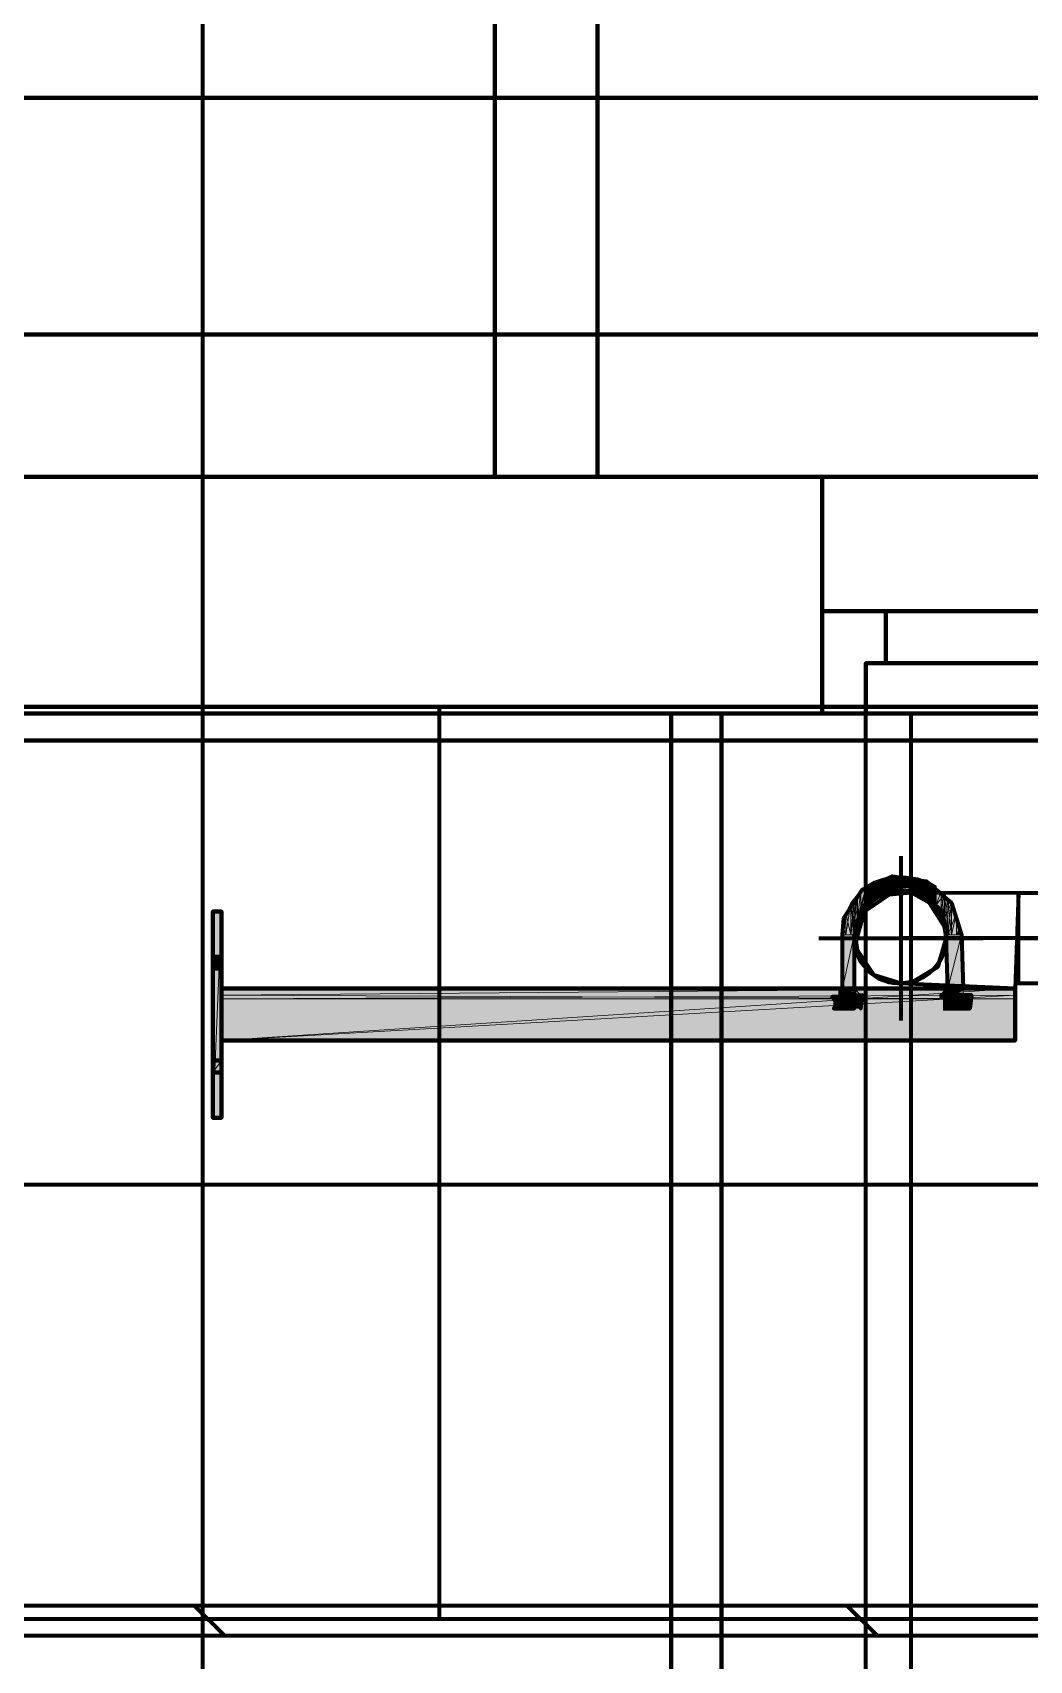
# Model space of a CAD drawing. Extents: x 0 to 1153, y 0 to 816.
# Drawn here: x 631.45 to 637.74, y 382.91 to 393.18 of the extents above; entities that cross this region are included whole.
import ezdxf

# ---------------------------------------------------------------- set-up
doc = ezdxf.new("R2010")
doc.units = 0
doc.header["$MEASUREMENT"] = 0
for name, color, linetype in [('Arch', 7, 'Continuous'), ('Hatch', 7, 'Continuous'), ('PIPE', 7, 'Continuous')]:
    doc.layers.add(name, color=color, linetype=linetype)

msp = doc.modelspace()

# ---------------------------------------------------------------- hatches: boundary and pattern name
at = {"layer": 'Hatch', "linetype": 'Continuous', "lineweight": 0}
for points in [[(636.672, 387.763), (636.672, 387.646), (636.704, 387.678), (636.704, 387.784)], [(636.672, 387.763), (636.672, 387.646), (636.704, 387.678), (636.704, 387.784)], [(636.704, 387.795), (636.704, 387.689), (636.746, 387.72), (636.746, 387.816)], [(636.704, 387.795), (636.704, 387.689), (636.746, 387.72), (636.746, 387.816)], [(636.746, 387.816), (636.746, 387.72), (636.757, 387.731), (636.757, 387.826)], [(636.746, 387.816), (636.746, 387.72), (636.757, 387.731), (636.757, 387.826)], [(636.757, 387.826), (636.757, 387.731), (636.799, 387.752), (636.799, 387.837)], [(636.757, 387.826), (636.757, 387.731), (636.799, 387.752), (636.799, 387.837)], [(636.799, 387.837), (636.799, 387.752), (636.82, 387.763), (636.82, 387.847)], [(636.799, 387.837), (636.799, 387.752), (636.82, 387.763), (636.82, 387.847)], [(636.82, 387.847), (636.82, 387.763), (636.841, 387.773), (636.841, 387.847)], [(636.82, 387.847), (636.82, 387.763), (636.841, 387.773), (636.841, 387.847)], [(636.841, 387.847), (636.841, 387.773), (636.894, 387.784), (636.894, 387.858)], [(636.841, 387.847), (636.841, 387.773), (636.894, 387.784), (636.894, 387.858)], [(636.894, 387.858), (636.894, 387.784), (636.905, 387.784), (636.905, 387.858)], [(636.894, 387.858), (636.894, 387.784), (636.905, 387.784), (636.905, 387.858)], [(636.958, 387.858), (636.958, 387.784), (637.011, 387.773), (637.011, 387.847)], [(636.958, 387.858), (636.958, 387.784), (637.011, 387.773), (637.011, 387.847)], [(637.011, 387.847), (637.011, 387.773), (637.032, 387.763), (637.032, 387.847)], [(637.011, 387.847), (637.011, 387.773), (637.032, 387.763), (637.032, 387.847)], [(637.032, 387.847), (637.032, 387.763), (637.064, 387.752), (637.064, 387.837)], [(637.032, 387.847), (637.032, 387.763), (637.064, 387.752), (637.064, 387.837)], [(637.064, 387.837), (637.064, 387.752), (637.095, 387.731), (637.095, 387.826)], [(637.064, 387.837), (637.064, 387.752), (637.095, 387.731), (637.095, 387.826)], [(637.095, 387.826), (637.095, 387.731), (637.106, 387.72), (637.106, 387.816)], [(637.095, 387.826), (637.095, 387.731), (637.106, 387.72), (637.106, 387.816)], [(637.106, 387.816), (637.106, 387.72), (637.148, 387.689), (637.148, 387.795)], [(637.106, 387.816), (637.106, 387.72), (637.148, 387.689), (637.148, 387.795)], [(637.148, 387.784), (637.148, 387.678), (637.18, 387.646), (637.18, 387.763)], [(637.148, 387.784), (637.148, 387.678), (637.18, 387.646), (637.18, 387.763)], [(636.577, 387.625), (636.577, 387.488), (636.609, 387.488), (636.609, 387.689)], [(636.577, 387.625), (636.577, 387.488), (636.609, 387.488), (636.609, 387.689)], [(636.609, 387.689), (636.609, 387.488), (636.63, 387.488), (636.63, 387.71)], [(636.609, 387.689), (636.609, 387.488), (636.63, 387.488), (636.63, 387.71)], [(636.651, 387.742), (636.651, 387.593), (636.672, 387.646), (636.672, 387.763)], [(636.651, 387.742), (636.651, 387.593), (636.672, 387.646), (636.672, 387.763)], [(637.201, 387.742), (637.201, 387.593), (637.222, 387.541), (637.222, 387.72)], [(637.201, 387.742), (637.201, 387.593), (637.222, 387.541), (637.222, 387.72)], [(637.222, 387.71), (637.222, 387.488), (637.244, 387.488), (637.244, 387.689)], [(637.222, 387.71), (637.222, 387.488), (637.244, 387.488), (637.244, 387.689)], [(637.244, 387.689), (637.244, 387.488), (637.275, 387.488), (637.275, 387.625)], [(637.244, 387.689), (637.244, 387.488), (637.275, 387.488), (637.275, 387.625)], [(636.556, 387.551), (636.556, 387.488), (636.577, 387.488), (636.577, 387.625)], [(636.556, 387.551), (636.556, 387.488), (636.577, 387.488), (636.577, 387.625)], [(637.275, 387.488), (637.275, 387.625), (637.297, 387.551)], [(637.275, 387.488), (637.275, 387.625), (637.297, 387.551)], [(636.556, 387.488), (636.556, 387.149), (636.63, 387.149), (636.63, 387.488)], [(637.275, 387.488), (637.307, 387.488), (637.297, 387.551)], [(637.275, 387.488), (637.307, 387.488), (637.297, 387.551)], [(632.64, 387.107), (632.64, 387.085), (637.646, 387.085), (637.646, 387.107)], [(636.503, 387.096), (636.503, 387.022), (636.545, 387.022), (636.545, 387.096)], [(636.545, 387.107), (636.545, 387.096), (636.63, 387.096), (636.63, 387.107)], [(636.545, 387.096), (636.545, 387.022), (636.63, 387.022), (636.63, 387.096)], [(637.191, 387.096), (637.191, 387.022), (637.233, 387.022), (637.233, 387.096)], [(637.233, 387.107), (637.233, 387.096), (637.318, 387.096), (637.318, 387.107)], [(637.233, 387.096), (637.233, 387.022), (637.318, 387.022), (637.318, 387.096)]]:
    msp.add_hatch(color=3, dxfattribs=at).paths.add_polyline_path(points, flags=0)
h = msp.add_hatch(color=3, dxfattribs=at)
h.paths.add_polyline_path([(636.905, 387.858), (636.905, 387.784), (636.958, 387.858)], flags=0)
h.paths.add_polyline_path([(636.905, 387.784), (636.958, 387.858), (636.958, 387.784)], flags=0)
h.paths.add_polyline_path([(636.958, 387.858), (636.958, 387.784)], flags=0)
h.paths.add_polyline_path([(636.958, 387.784), (636.958, 387.858)], flags=0)
h = msp.add_hatch(color=3, dxfattribs=at)
h.paths.add_polyline_path([(636.905, 387.858), (636.905, 387.784), (636.958, 387.858)], flags=0)
h.paths.add_polyline_path([(636.905, 387.784), (636.958, 387.858), (636.958, 387.784)], flags=0)
h.paths.add_polyline_path([(636.958, 387.858), (636.958, 387.784)], flags=0)
h.paths.add_polyline_path([(636.958, 387.784), (636.958, 387.858)], flags=0)
h = msp.add_hatch(color=3, dxfattribs=at)
h.paths.add_polyline_path([(636.63, 387.72), (636.63, 387.541), (636.651, 387.742)], flags=0)
h.paths.add_polyline_path([(636.63, 387.541), (636.651, 387.742), (636.651, 387.593)], flags=0)
h.paths.add_polyline_path([(636.651, 387.742), (636.651, 387.593)], flags=0)
h.paths.add_polyline_path([(636.651, 387.593), (636.651, 387.742)], flags=0)
h = msp.add_hatch(color=3, dxfattribs=at)
h.paths.add_polyline_path([(636.63, 387.72), (636.63, 387.541), (636.651, 387.742)], flags=0)
h.paths.add_polyline_path([(636.63, 387.541), (636.651, 387.742), (636.651, 387.593)], flags=0)
h.paths.add_polyline_path([(636.651, 387.742), (636.651, 387.593)], flags=0)
h.paths.add_polyline_path([(636.651, 387.593), (636.651, 387.742)], flags=0)
h = msp.add_hatch(color=3, dxfattribs=at)
h.paths.add_polyline_path([(637.18, 387.763), (637.18, 387.646), (637.201, 387.742)], flags=0)
h.paths.add_polyline_path([(637.18, 387.646), (637.201, 387.742), (637.201, 387.593)], flags=0)
h.paths.add_polyline_path([(637.201, 387.742), (637.201, 387.593)], flags=0)
h.paths.add_polyline_path([(637.201, 387.593), (637.201, 387.742)], flags=0)
h = msp.add_hatch(color=3, dxfattribs=at)
h.paths.add_polyline_path([(637.18, 387.763), (637.18, 387.646), (637.201, 387.742)], flags=0)
h.paths.add_polyline_path([(637.18, 387.646), (637.201, 387.742), (637.201, 387.593)], flags=0)
h.paths.add_polyline_path([(637.201, 387.742), (637.201, 387.593)], flags=0)
h.paths.add_polyline_path([(637.201, 387.593), (637.201, 387.742)], flags=0)
at = {"layer": 'Hatch', "linetype": 'Continuous', "lineweight": 211}
for points in [[(632.587, 387.636), (632.587, 386.334), (632.64, 386.334), (632.64, 387.636)], [(636.556, 387.488), (636.556, 387.149), (636.63, 387.149), (636.63, 387.488)], [(637.222, 387.488), (637.222, 387.149), (637.307, 387.149), (637.307, 387.488)], [(637.222, 387.488), (637.222, 387.149), (637.307, 387.149), (637.307, 387.488)], [(632.587, 387.35), (632.587, 387.276), (632.64, 387.276), (632.64, 387.35)], [(632.587, 387.35), (632.587, 387.276), (632.64, 387.276), (632.64, 387.35)], [(632.587, 387.35), (632.587, 387.276), (632.64, 387.276), (632.64, 387.35)], [(632.587, 387.35), (632.587, 387.276), (632.64, 387.276), (632.64, 387.35)], [(632.64, 387.149), (632.64, 386.821), (637.646, 386.821), (637.646, 387.149)], [(636.492, 387.107), (636.492, 387.096), (636.683, 387.096), (636.683, 387.107)], [(636.492, 387.107), (636.492, 387.096), (636.683, 387.096), (636.683, 387.107)], [(636.545, 387.107), (636.545, 387.096), (636.63, 387.096), (636.63, 387.107)], [(636.63, 387.096), (636.63, 387.022), (636.672, 387.022), (636.672, 387.096)], [(637.18, 387.107), (637.18, 387.096), (637.371, 387.096), (637.371, 387.107)], [(637.18, 387.107), (637.18, 387.096), (637.371, 387.096), (637.371, 387.107)], [(637.233, 387.107), (637.233, 387.096), (637.318, 387.096), (637.318, 387.107)], [(637.318, 387.096), (637.318, 387.022), (637.36, 387.022), (637.36, 387.096)]]:
    msp.add_hatch(color=3, dxfattribs=at).paths.add_polyline_path(points, flags=0)
h = msp.add_hatch(color=3, dxfattribs=at)
h.paths.add_polyline_path([(636.63, 387.149), (636.545, 387.149), (636.545, 387.107)], flags=0)
h.paths.add_polyline_path([(636.545, 387.149), (636.545, 387.107), (636.63, 387.149)], flags=0)
h.paths.add_polyline_path([(636.545, 387.107), (636.63, 387.149), (636.63, 387.107)], flags=0)
h.paths.add_polyline_path([(636.63, 387.149), (636.63, 387.107), (636.545, 387.107)], flags=0)
at = {"layer": 'Hatch', "linetype": 'Continuous', "lineweight": 0}
h = msp.add_hatch(color=3, dxfattribs=at)
h.paths.add_polyline_path([(637.318, 387.149), (637.222, 387.149), (637.222, 387.107)], flags=0)
h.paths.add_polyline_path([(637.222, 387.149), (637.222, 387.107), (637.318, 387.149)], flags=0)
h.paths.add_polyline_path([(637.222, 387.107), (637.318, 387.149), (637.318, 387.107)], flags=0)
h.paths.add_polyline_path([(637.318, 387.149), (637.318, 387.107), (637.222, 387.107)], flags=0)
h = msp.add_hatch(color=3, dxfattribs=at)
h.paths.add_polyline_path([(632.64, 386.694), (632.587, 386.694), (632.587, 386.62)], flags=0)
h.paths.add_polyline_path([(632.587, 386.694), (632.587, 386.62), (632.64, 386.694)], flags=0)
h.paths.add_polyline_path([(632.587, 386.62), (632.64, 386.694), (632.64, 386.62)], flags=0)
h.paths.add_polyline_path([(632.64, 386.694), (632.64, 386.62), (632.587, 386.62)], flags=0)
h = msp.add_hatch(color=3, dxfattribs=at)
h.paths.add_polyline_path([(632.64, 386.694), (632.587, 386.694), (632.587, 386.62)], flags=0)
h.paths.add_polyline_path([(632.587, 386.694), (632.587, 386.62), (632.64, 386.694)], flags=0)
h.paths.add_polyline_path([(632.587, 386.62), (632.64, 386.694), (632.64, 386.62)], flags=0)
h.paths.add_polyline_path([(632.64, 386.694), (632.64, 386.62), (632.587, 386.62)], flags=0)

# ---------------------------------------------------------------- linework, layer by layer
at = {"layer": 'Arch', "color": 11, "linetype": 'Continuous', "lineweight": 211}
for p, q in [((632.523, 361.77), (632.523, 717.391)), ((634.016, 383.17), (634.016, 388.927)), ((917.988, 385.911), (110.871, 385.911)), ((632.661, 383.064), (632.471, 383.254)), ((636.778, 383.064), (636.587, 383.254))]:
    msp.add_line(p, q, dxfattribs=at)
for points in [[(113.961, 576.972), (487.701, 576.972), (487.701, 638.81), (487.892, 638.81), (683.154, 638.81), (683.154, 638.609), (683.154, 383.254), (870.49, 383.254), (870.49, 383.053), (683.154, 383.053), (682.964, 383.064), (487.892, 383.064), (487.701, 383.064), (487.701, 454.3), (113.961, 454.3)], [(486.77, 638.799), (492.315, 633.254), (678, 633.254), (678, 388.715), (683.546, 383.17), (486.77, 383.17)], [(486.77, 638.799), (683.546, 638.799), (683.546, 383.17), (683.546, 638.799), (677.799, 633.053), (492.517, 633.053), (492.517, 388.927), (486.77, 383.17), (492.315, 388.715), (678, 388.715), (492.315, 388.715), (492.315, 633.254), (678, 633.254), (683.546, 638.799), (486.77, 638.799), (492.517, 633.053), (492.517, 388.927)], [(683.154, 383.254), (683.059, 383.254), (682.964, 383.254), (487.892, 383.254), (487.892, 638.609), (682.964, 638.609), (682.964, 383.254)], [(677.799, 388.927), (492.517, 388.927), (677.799, 388.927), (677.799, 633.053), (677.799, 388.927), (683.546, 383.17), (486.77, 383.17)], [(530.902, 392.769), (674.56, 392.769), (530.902, 392.769), (530.902, 391.276)], [(496.327, 388.885), (680.413, 388.885), (636.429, 388.885), (636.429, 390.377), (636.429, 388.885), (496.327, 388.885)], [(636.704, 381.963), (636.704, 388.885), (636.704, 389.202), (643.911, 389.202), (643.784, 389.202), (643.784, 389.53), (644.186, 389.53), (644.186, 388.885), (644.186, 390.377), (644.186, 388.885), (644.186, 389.53), (636.429, 389.53), (636.429, 388.885), (636.429, 389.53), (636.831, 389.53), (643.784, 389.53), (643.784, 389.202), (636.831, 389.202), (636.831, 389.53), (636.831, 389.202), (636.704, 389.202), (636.704, 388.885), (643.911, 388.885)], [(636.429, 389.53), (636.429, 389.53), (636.429, 389.53)], [(636.831, 389.202), (636.831, 389.202), (636.831, 389.202)], [(635.476, 365.601), (635.476, 379.19), (635.476, 388.885), (635.476, 379.19), (635.794, 379.19), (635.794, 388.885), (635.476, 388.885), (635.794, 388.885), (635.794, 379.19), (635.476, 379.19), (635.794, 379.19), (635.794, 365.601)], [(635.476, 365.601), (635.476, 379.19), (645.171, 379.19), (635.476, 379.19), (635.476, 388.885), (645.171, 388.885), (645.171, 379.19), (645.171, 365.601)]]:
    msp.add_lwpolyline(points, dxfattribs=at)
for points in [[(680.413, 571.108), (495.131, 571.108), (495.131, 427.429), (530.892, 427.429), (530.892, 390.377), (680.413, 390.377), (680.413, 438.446), (651.859, 438.446), (651.859, 484.897), (680.413, 484.897), (680.413, 571.108), (495.131, 571.108), (495.131, 427.429), (530.892, 427.429), (530.892, 390.377), (680.413, 390.377), (680.413, 438.446), (653.267, 438.446), (680.413, 438.446), (651.859, 438.446), (651.859, 484.897), (680.413, 484.897), (680.413, 571.108), (494.39, 571.108)], [(681.905, 390.377), (681.905, 484.897), (681.905, 390.377), (680.413, 390.377), (680.413, 388.885), (680.413, 390.377), (496.327, 390.377), (622.533, 390.377), (680.413, 390.377)], [(634.365, 390.377), (635.011, 390.377), (635.011, 436.615), (635.011, 390.377), (634.365, 390.377), (634.365, 436.615)], [(674.56, 391.276), (530.902, 391.276), (674.56, 391.276), (676.053, 391.276)]]:
    msp.add_lwpolyline(points, close=True, dxfattribs=at)
msp.add_lwpolyline([(636.99, 381.963), (636.99, 388.885), (636.704, 388.885), (636.429, 388.885), (644.186, 388.885), (643.911, 388.885), (643.911, 389.202), (643.911, 388.885, -0.414212), (636.99, 381.963)], format="xyb", dxfattribs=at)
for p in [(636.429, 389.53), (636.831, 389.202)]:
    msp.add_point(p, dxfattribs=at)
at = {"layer": 'Hatch', "color": 3, "linetype": 'Continuous', "lineweight": 0}
msp.add_line((637.646, 387.107), (637.646, 387.085), dxfattribs=at)
at = {"layer": 'Hatch', "color": 3, "linetype": 'Continuous', "lineweight": 211}
msp.add_lwpolyline([(632.64, 387.149), (637.646, 387.149), (632.64, 387.149), (632.64, 386.821), (632.64, 387.149), (637.646, 387.149), (637.646, 386.821), (637.646, 387.149), (636.921, 387.181), (636.851, 387.189), (636.787, 387.213), (636.731, 387.251), (636.686, 387.3), (636.653, 387.358), (636.634, 387.424), (636.634, 387.519), (636.653, 387.585), (636.686, 387.644), (636.731, 387.693), (636.787, 387.73), (636.851, 387.754), (636.991, 387.754), (637.055, 387.73), (637.11, 387.693), (637.168, 387.625), (637.197, 387.564), (637.211, 387.496), (637.197, 387.564), (637.168, 387.625), (637.11, 387.693), (637.055, 387.73), (636.991, 387.754), (636.852, 387.742), (636.693, 387.636), (636.634, 387.424), (636.653, 387.358), (636.686, 387.3), (636.749, 387.237), (636.808, 387.204), (636.874, 387.184), (636.926, 387.181), (637, 387.191), (637.159, 387.286), (637.212, 387.466), (637.201, 387.541), (637.106, 387.689), (636.991, 387.754), (637.667, 387.752), (637.646, 387.149), (636.926, 387.181), (636.757, 387.234), (636.651, 387.392), (636.63, 387.488), (636.63, 387.149), (636.63, 387.096), (636.672, 387.022), (636.683, 387.107), (636.492, 387.096), (636.545, 387.022), (636.545, 387.096), (636.556, 387.149), (636.556, 387.488), (636.566, 387.593), (636.683, 387.773), (636.873, 387.858), (637.085, 387.826), (637.244, 387.689), (637.307, 387.488), (637.318, 387.149), (637.191, 387.096), (637.371, 387.096), (637.18, 387.096), (637.371, 387.107), (637.18, 387.107), (637.371, 387.107), (637.36, 387.022), (637.233, 387.022), (637.191, 387.096), (637.233, 387.022), (637.233, 387.096), (637.222, 387.149), (637.18, 387.096), (637.222, 387.149), (637.211, 387.472, -0.414182), (636.921, 387.181, 0.414182), (637.211, 387.472), (637.159, 387.286), (637, 387.191), (636.926, 387.181), (636.757, 387.234), (636.651, 387.392), (636.64, 387.466), (636.634, 387.519), (636.693, 387.636), (636.852, 387.742), (636.991, 387.754), (637.106, 387.689), (637.201, 387.541), (637.212, 387.466), (637.208, 387.519), (637.189, 387.585), (637.156, 387.644), (637.11, 387.693), (637.055, 387.73), (636.991, 387.754), (637.667, 387.752)], format="xyb", dxfattribs=at)
at = {"layer": 'Hatch', "color": 3, "linetype": 'Continuous', "lineweight": 0}
for points in [[(637.318, 387.096), (637.307, 387.488), (637.222, 387.149), (637.307, 387.488), (637.222, 387.149), (637.222, 387.488), (637.222, 387.149), (637.307, 387.488), (637.297, 387.551), (637.307, 387.488), (637.297, 387.551), (637.307, 387.488), (637.222, 387.488), (637.222, 387.541), (637.222, 387.72), (637.222, 387.541), (637.201, 387.593), (637.201, 387.742), (637.201, 387.593), (637.18, 387.763), (637.201, 387.593), (637.148, 387.678), (637.148, 387.795), (637.148, 387.678), (637.148, 387.795), (637.095, 387.826), (637.032, 387.847), (637.011, 387.773), (637.011, 387.847), (637.011, 387.773), (637.011, 387.847), (636.958, 387.784), (636.958, 387.858), (636.905, 387.784), (636.905, 387.858), (636.894, 387.784), (636.905, 387.858), (636.894, 387.784), (636.894, 387.858), (636.841, 387.773), (636.841, 387.847), (636.82, 387.763), (636.841, 387.847), (636.82, 387.763), (636.82, 387.847), (636.799, 387.752), (636.82, 387.847), (636.799, 387.752), (636.799, 387.837), (636.757, 387.731), (636.757, 387.826), (636.746, 387.72), (636.757, 387.826), (636.746, 387.72), (636.746, 387.816), (636.704, 387.689), (636.704, 387.795), (636.704, 387.678), (636.704, 387.784), (636.704, 387.678), (636.704, 387.784), (636.672, 387.646), (636.672, 387.763), (636.672, 387.646), (636.746, 387.816), (636.757, 387.731), (636.82, 387.847), (636.757, 387.826), (636.704, 387.795), (636.757, 387.826), (636.82, 387.847), (636.841, 387.773), (636.894, 387.858), (636.905, 387.784), (636.958, 387.858), (636.958, 387.784), (637.011, 387.847), (637.095, 387.826), (637.148, 387.784), (637.201, 387.742), (637.244, 387.689), (637.275, 387.625), (637.222, 387.71), (637.222, 387.488), (637.222, 387.541), (637.201, 387.742), (637.222, 387.541), (637.201, 387.593), (637.201, 387.742), (637.201, 387.593), (637.18, 387.763), (637.201, 387.593), (637.148, 387.678), (637.148, 387.795), (637.148, 387.689), (637.095, 387.731), (637.011, 387.773), (636.958, 387.784), (636.958, 387.858), (636.958, 387.784), (636.958, 387.858), (636.958, 387.784), (636.894, 387.784), (636.82, 387.763), (636.757, 387.731), (636.704, 387.689), (636.704, 387.784), (636.672, 387.646), (636.672, 387.763), (636.651, 387.593), (636.651, 387.742), (636.651, 387.593), (636.63, 387.72), (636.63, 387.541), (636.651, 387.742), (636.63, 387.541), (636.609, 387.689), (636.63, 387.488), (636.63, 387.71), (636.63, 387.488), (636.63, 387.71), (636.609, 387.488), (636.609, 387.689), (636.577, 387.488), (636.577, 387.625), (636.556, 387.488), (636.577, 387.625), (636.556, 387.488), (636.556, 387.551), (636.577, 387.488), (636.609, 387.689), (636.63, 387.488), (636.556, 387.488), (636.609, 387.488), (636.651, 387.742), (636.746, 387.816), (636.799, 387.837), (636.894, 387.858), (636.958, 387.858), (637.011, 387.847), (637.064, 387.837), (637.148, 387.795), (637.148, 387.689), (637.095, 387.731), (637.011, 387.773), (636.958, 387.784), (636.958, 387.858), (636.958, 387.784), (636.958, 387.858), (636.958, 387.784), (636.894, 387.784), (636.82, 387.763), (636.757, 387.731), (636.704, 387.689), (636.704, 387.784), (636.672, 387.646), (636.651, 387.593), (636.651, 387.742), (636.651, 387.593), (636.63, 387.72), (636.63, 387.488), (636.63, 387.71), (636.609, 387.488), (636.556, 387.488), (636.556, 387.551), (636.556, 387.488), (636.556, 387.551), (636.577, 387.625), (636.609, 387.689), (636.651, 387.742), (636.651, 387.593), (636.704, 387.678), (636.704, 387.784), (636.651, 387.742), (636.651, 387.593), (636.651, 387.742), (636.651, 387.593), (636.63, 387.541), (636.651, 387.593), (636.63, 387.72), (636.63, 387.488), (636.63, 387.71), (636.609, 387.488), (636.556, 387.488), (636.556, 387.551), (636.556, 387.488), (636.556, 387.551), (636.577, 387.625), (636.609, 387.689), (636.651, 387.742), (636.704, 387.795), (636.757, 387.826), (636.841, 387.847), (636.905, 387.858), (636.958, 387.858), (637.032, 387.847), (637.095, 387.826), (637.148, 387.784), (637.222, 387.72), (637.244, 387.488), (637.307, 387.488), (637.222, 387.488), (637.307, 387.488), (637.318, 387.096), (637.222, 387.107), (637.318, 387.096), (637.222, 387.107), (637.318, 387.096), (637.18, 387.096), (637.318, 387.096), (637.18, 387.096), (637.222, 387.149), (637.318, 387.096), (637.233, 387.096), (637.318, 387.096), (637.233, 387.096), (637.318, 387.096), (637.233, 387.096), (637.18, 387.096), (637.222, 387.149), (637.318, 387.096), (637.222, 387.107), (637.318, 387.096), (637.222, 387.107), (637.318, 387.096), (637.233, 387.107), (637.318, 387.096), (637.233, 387.107), (637.318, 387.096), (637.18, 387.096), (637.318, 387.096), (637.18, 387.096), (637.318, 387.096), (637.18, 387.107), (637.233, 387.022), (637.318, 387.022), (637.318, 387.096), (637.318, 387.022), (637.318, 387.096), (637.318, 387.096), (637.36, 387.022), (637.318, 387.096), (637.233, 387.022), (637.233, 387.096), (637.233, 387.022), (637.233, 387.096), (637.233, 387.022), (637.318, 387.096)], [(636.63, 387.149), (636.63, 387.488), (636.556, 387.149), (636.63, 387.488), (636.556, 387.149), (636.556, 387.488), (636.556, 387.149), (636.63, 387.488), (636.63, 387.149), (636.545, 387.107), (636.63, 387.149), (636.545, 387.107), (636.63, 387.149), (636.683, 387.096), (636.545, 387.022), (636.545, 387.096), (636.503, 387.022), (636.545, 387.096), (636.545, 387.022), (636.683, 387.096), (636.63, 387.022), (636.683, 387.096), (636.63, 387.022), (636.683, 387.096)]]:
    msp.add_lwpolyline(points, dxfattribs=at)
for points in [[(637.244, 387.689), (637.244, 387.488), (637.244, 387.689), (637.222, 387.488), (637.222, 387.71), (637.244, 387.488), (637.275, 387.625), (637.297, 387.551), (637.297, 387.488), (637.297, 387.551), (637.297, 387.488), (637.275, 387.488), (637.275, 387.625), (637.244, 387.488), (637.275, 387.625), (637.222, 387.488), (637.222, 387.71), (637.222, 387.541), (637.222, 387.72), (637.201, 387.593), (637.201, 387.742), (637.18, 387.646), (637.18, 387.763), (637.18, 387.646), (637.18, 387.763), (637.148, 387.678), (637.148, 387.784), (637.148, 387.689), (637.148, 387.795), (637.106, 387.72), (637.148, 387.795), (637.106, 387.72), (637.106, 387.816), (637.095, 387.731), (637.095, 387.826), (637.095, 387.731), (637.095, 387.826), (637.064, 387.752), (637.064, 387.837), (637.064, 387.752), (637.064, 387.837), (637.032, 387.763), (637.032, 387.847), (637.011, 387.773), (637.032, 387.847), (637.011, 387.773), (637.011, 387.847), (636.958, 387.784), (636.958, 387.858), (636.905, 387.784), (636.905, 387.858), (636.894, 387.784), (636.905, 387.858), (636.894, 387.784), (636.894, 387.858), (636.841, 387.773), (636.841, 387.847), (636.82, 387.763), (636.841, 387.847), (636.82, 387.763), (636.82, 387.847), (636.799, 387.752), (636.82, 387.847), (636.799, 387.752), (636.799, 387.837), (636.757, 387.731), (636.757, 387.826), (636.757, 387.731), (636.757, 387.826), (636.746, 387.72), (636.746, 387.816), (636.704, 387.689), (636.746, 387.816), (636.704, 387.689), (636.704, 387.795), (636.704, 387.678), (636.704, 387.784), (636.672, 387.646), (636.672, 387.763), (636.672, 387.646), (636.672, 387.763), (636.651, 387.593), (636.651, 387.742), (636.63, 387.541), (636.63, 387.72), (636.63, 387.488), (636.63, 387.71), (636.609, 387.488), (636.609, 387.689), (636.577, 387.488), (636.609, 387.689), (636.577, 387.488), (636.577, 387.625), (636.556, 387.488), (636.577, 387.625), (636.609, 387.488), (636.651, 387.742), (636.651, 387.593), (636.704, 387.784), (636.746, 387.72), (636.799, 387.837), (636.841, 387.773), (636.894, 387.858), (636.905, 387.784), (636.958, 387.858), (636.958, 387.784), (637.011, 387.847), (637.032, 387.763), (637.106, 387.816), (637.148, 387.678), (637.201, 387.742), (637.201, 387.593), (637.244, 387.689), (637.244, 387.488), (637.244, 387.689), (637.222, 387.488), (637.222, 387.71), (637.222, 387.488), (637.222, 387.71), (637.222, 387.541), (637.222, 387.72), (637.201, 387.593), (637.201, 387.742), (637.18, 387.646), (637.18, 387.763), (637.18, 387.646), (637.18, 387.763), (637.148, 387.678), (637.148, 387.784), (637.148, 387.689), (637.148, 387.795), (637.106, 387.72), (637.148, 387.795), (637.106, 387.72), (637.106, 387.816), (637.095, 387.731), (637.095, 387.826), (637.095, 387.731), (637.095, 387.826), (637.064, 387.752), (637.064, 387.837), (637.064, 387.752), (637.064, 387.837), (637.032, 387.763), (637.032, 387.847), (637.032, 387.763), (637.106, 387.816), (637.148, 387.678), (637.201, 387.742), (637.201, 387.593), (637.244, 387.689)], [(632.587, 387.636), (632.587, 386.334), (632.64, 387.636), (632.64, 386.334), (632.587, 386.334), (632.64, 387.636)], [(637.275, 387.625), (637.297, 387.551), (637.297, 387.488), (637.297, 387.551), (637.297, 387.488), (637.275, 387.488), (637.275, 387.625), (637.244, 387.488)], [(632.587, 387.35), (632.587, 387.276), (632.64, 387.35), (632.587, 387.276), (632.64, 387.35), (632.64, 387.276), (632.64, 387.35), (632.587, 387.276), (632.587, 387.35), (632.587, 387.276), (632.64, 387.35), (632.587, 387.276), (632.64, 387.276), (632.587, 387.276), (632.64, 387.276), (632.587, 387.276), (632.587, 387.35), (632.64, 387.35), (632.587, 387.35), (632.64, 387.35)], [(632.64, 387.276), (632.64, 387.35), (632.587, 387.276), (632.64, 387.35)], [(632.64, 387.149), (632.64, 386.821), (637.646, 387.149), (637.646, 386.821), (632.64, 386.821), (637.646, 387.107), (632.64, 387.085), (637.646, 387.085), (632.64, 387.107), (637.646, 387.149)], [(636.492, 387.096), (636.683, 387.096), (636.683, 387.107), (636.492, 387.096), (636.683, 387.107), (636.492, 387.096), (636.503, 387.096), (636.503, 387.022), (636.63, 387.022), (636.63, 387.022), (636.63, 387.096), (636.63, 387.107), (636.545, 387.096), (636.63, 387.096), (636.63, 387.107), (636.545, 387.096), (636.545, 387.096), (636.63, 387.149), (636.556, 387.149), (636.63, 387.149), (636.545, 387.149), (636.63, 387.149), (636.545, 387.107), (636.63, 387.096), (636.63, 387.096), (636.545, 387.096), (636.63, 387.107), (636.545, 387.096), (636.63, 387.107), (636.545, 387.096), (636.492, 387.096), (636.683, 387.107), (636.492, 387.096), (636.683, 387.107)], [(632.64, 386.694), (632.64, 386.62), (632.587, 386.62), (632.587, 386.694), (632.587, 386.62), (632.64, 386.694), (632.64, 386.62), (632.587, 386.62), (632.64, 386.694), (632.64, 386.62), (632.64, 386.694), (632.587, 386.62), (632.64, 386.694), (632.587, 386.694), (632.587, 386.62), (632.587, 386.694), (632.64, 386.694), (632.587, 386.62), (632.64, 386.694), (632.587, 386.694), (632.64, 386.694), (632.587, 386.62), (632.64, 386.62), (632.587, 386.62)]]:
    msp.add_lwpolyline(points, close=True, dxfattribs=at)
at = {"layer": 'Hatch', "color": 3, "linetype": 'Continuous', "lineweight": 211}
for points in [[(636.921, 387.181), (636.851, 387.189), (636.787, 387.213), (636.731, 387.251), (636.686, 387.3), (636.653, 387.358), (636.634, 387.424), (636.634, 387.519), (636.653, 387.585), (636.686, 387.644), (636.749, 387.707), (636.808, 387.74), (636.874, 387.759), (636.945, 387.762), (636.874, 387.759), (636.808, 387.74), (636.749, 387.707), (636.7, 387.661), (636.662, 387.605), (636.638, 387.542), (636.63, 387.472), (636.693, 387.668), (636.841, 387.773), (637.032, 387.763), (637.18, 387.646), (637.222, 387.488)], [(651.224, 387.181), (637.667, 387.181), (637.667, 387.752), (651.224, 387.752)], [(637.667, 387.466), (636.926, 387.466)], [(651.224, 387.466), (637.667, 387.466), (651.224, 387.466)], [(636.503, 387.022), (636.63, 387.022), (636.503, 387.022), (636.545, 387.096), (636.545, 387.149), (636.63, 387.096), (636.545, 387.107), (636.63, 387.096), (636.545, 387.096), (636.63, 387.096), (636.503, 387.096), (636.683, 387.107), (636.492, 387.096), (636.683, 387.096), (636.63, 387.096), (636.672, 387.022)], [(637.191, 387.022), (637.36, 387.022), (637.318, 387.096), (637.222, 387.149), (637.318, 387.096), (637.233, 387.096), (637.307, 387.149), (637.222, 387.149), (637.307, 387.149), (637.222, 387.149), (637.307, 387.149), (637.222, 387.149)], [(637.318, 387.022), (637.318, 387.096), (637.191, 387.096)], [(632.64, 386.821), (637.646, 386.821), (632.64, 386.821)]]:
    msp.add_lwpolyline(points, dxfattribs=at)
for points in [[(632.587, 387.636), (632.587, 386.334), (632.587, 387.636), (632.64, 387.636)], [(632.64, 386.334), (632.587, 386.334), (632.64, 386.334), (632.64, 387.636)], [(632.64, 387.276), (632.64, 387.35), (632.64, 387.276), (632.64, 387.35), (632.587, 387.35), (632.64, 387.35), (632.64, 387.276), (632.587, 387.276)], [(632.587, 387.276), (632.587, 387.35), (632.587, 387.276), (632.587, 387.35)], [(636.556, 387.149), (636.63, 387.149), (636.545, 387.107), (636.63, 387.107), (636.545, 387.149), (636.63, 387.149)], [(632.64, 386.62), (632.64, 386.694), (632.64, 386.62), (632.64, 386.694), (632.587, 386.694), (632.64, 386.694), (632.64, 386.62), (632.587, 386.62)], [(632.587, 386.694), (632.587, 386.62), (632.587, 386.694), (632.587, 386.62)]]:
    msp.add_lwpolyline(points, close=True, dxfattribs=at)
msp.add_point((637.667, 387.466), dxfattribs=at)
at = {"layer": 'PIPE', "color": 3, "linetype": 'Continuous', "lineweight": 211}
for p, q in [((636.926, 386.948), (636.926, 387.985)), ((636.408, 387.466), (637.445, 387.466))]:
    msp.add_line(p, q, dxfattribs=at)
msp.add_lwpolyline([(636.921, 387.181), (636.851, 387.189), (636.787, 387.213), (636.731, 387.251), (636.673, 387.318), (636.645, 387.38), (636.63, 387.472), (636.645, 387.38), (636.673, 387.318), (636.731, 387.251), (636.787, 387.213), (636.851, 387.189), (636.921, 387.181, 0.414182), (637.211, 387.472), (637.203, 387.542), (637.179, 387.605), (637.142, 387.661), (637.093, 387.707), (637.034, 387.74), (636.968, 387.759), (636.897, 387.762), (636.829, 387.748), (636.768, 387.719), (636.715, 387.678), (636.673, 387.625), (636.645, 387.564), (636.63, 387.472)], format="xyb", dxfattribs=at)

doc.saveas('drawing.dxf')
